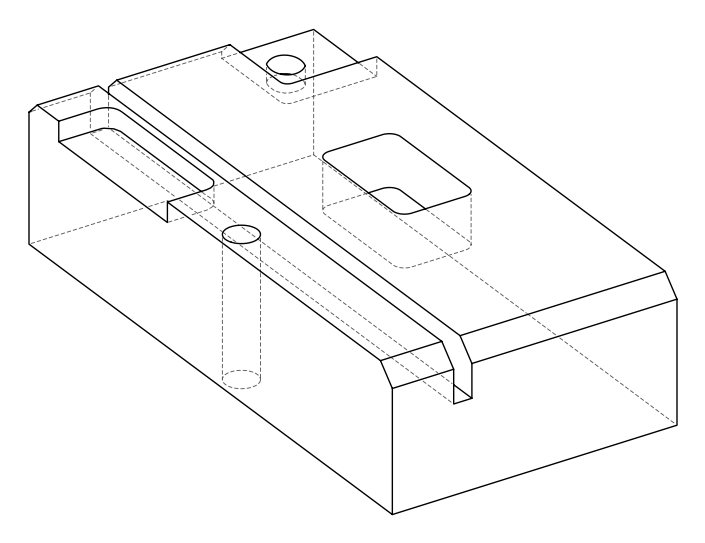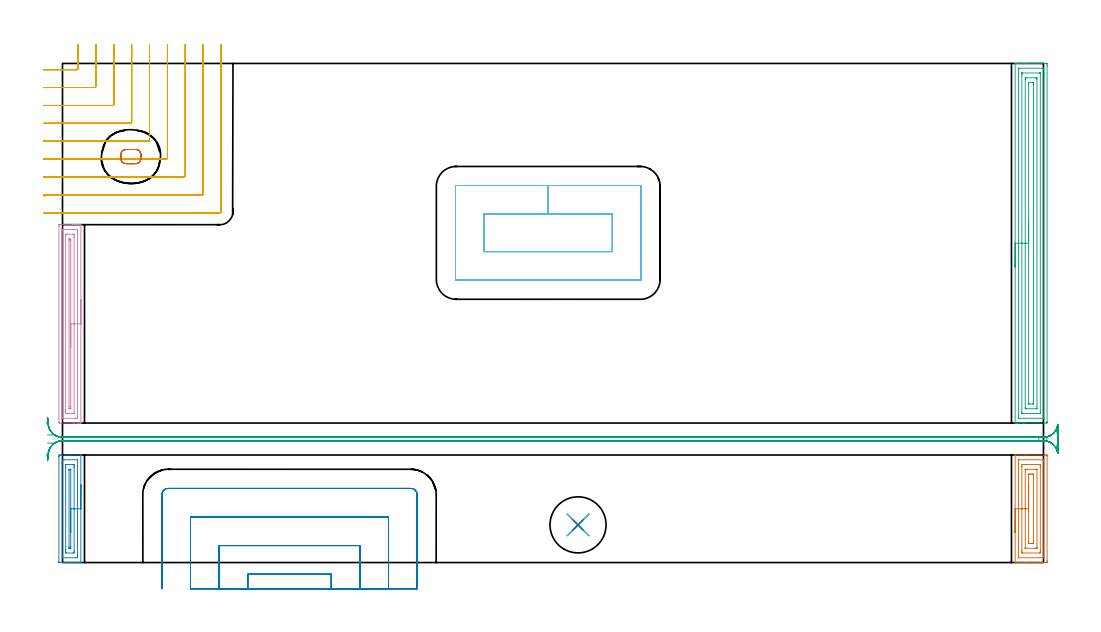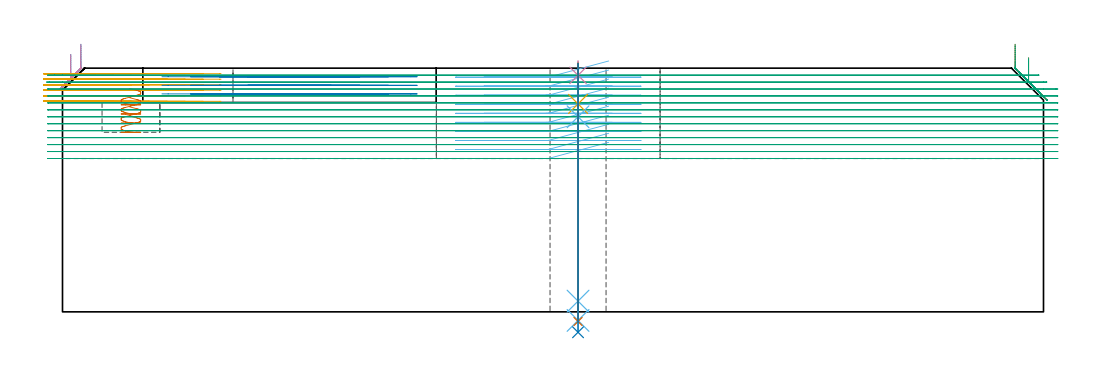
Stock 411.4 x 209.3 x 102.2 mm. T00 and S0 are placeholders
(PLAN: 14 operations, 8 tool changes, 64.4 min)
(1 AREA_MILL | FG_CHAMFER_SURFACE | UGT0205_001 | 2.08 min | 4668 mm3)
(2 AREA_MILL_1 | FG_CHAMFER_SURFACE_1 | UGT0205_001 | 1.62 min | 2144 mm3)
(3 AREA_MILL_2 | FG_CHAMFER_SURFACE_2 | UGT0205_001 | 6.31 min | 13932 mm3)
(4 AREA_MILL_3 | FG_CHAMFER_SURFACE_3 | UGT0205_001 | 2.84 min | 3947 mm3)
(5 MILL_CORNER_NOTCH_RECTANGULAR | CORNER_NOTCH_RECTANGULAR | UGT0201_128 | Follow Part, ap 2.5, ae 75% | 10.34 min | 66864 mm3)
(6 MILL_RECTANGULAR_POCKET | POCKET_RECTANGULAR_STRAIGHT | NXT0201_012 | Follow Part, ap 4, ae 75% | 8.81 min | 195807 mm3)
(7 MILL_RECTANGULAR_POCKET_1 | POCKET_RECTANGULAR_STRAIGHT_1 | NXT0201_012 | Follow Part, ap 4, ae 75% | 0.64 min | 5799 mm3)
(8 MILL_SLOT | SLOT_PARTIAL_RECTANGULAR | NXT0201_012 | Follow Part, ap 4, ae 75% | 7.42 min | 68576 mm3)
(9 MILL_RECTANGULAR_SLOT | SLOT_RECTANGULAR | NXT0201_011 | Follow Part, ap 3, ae 75% | 22.8 min | 207484 mm3)
(10 SPOT_DRILL | STEP1HOLE | NXT0321_9005460120000 | 0.05 min | 186 mm3)
(11 DRILL_BLIND_HOLE_INTO_CENTER | STEP1HOLE | NXT0301_127 | 0.07 min | 962 mm3)
(12 GUN_DRILL_THROUGH_HOLE | STEP1HOLE | UGT0307_006 | 0.5 min | 5578 mm3)
(13 DRILL_TO_ENLARGE_THROUGH_HOLE | STEP1HOLE | NXT0301_104 | 0.43 min | 8972 mm3)
(14 DRILL_TO_ENLARGE_THROUGH_HOLE_1 | STEP1HOLE | UGT0301_056 | 0.45 min | 28593 mm3)
(TOOL UGT0205_001 | Chamfer Mill 20 x 3 x 45 deg. | D20 FL50 Z2)
(TOOL UGT0201_128 | Carbide End Mill 10.0 | D10 FL15 Z4)
(TOOL NXT0201_012 | ENDMILL 16mm [2P460-1600-NA 1630] | D16 FL38 Z6)
(TOOL NXT0201_011 | ENDMILL 12mm [2P460-1200-NA 1630] | D12 FL38 Z6)
(TOOL NXT0321_9005460120000 | NC Spot Drill, 142deg, 12mm, Carbide, Uncoated | D12 PA142 FL30 Z2)
(TOOL NXT0301_127 | Carbide Drill 10mm [861.1-1000-030A1-GP GC34] | D10 PA150 FL31.2 Z2)
(TOOL UGT0307_006 | Gun Drill 9 mm | D9 PA130 FL24 Z1)
(TOOL NXT0301_104 | Carbide Drill 14mm [860.1-1400-112A1-MM 2214] | D14 PA140 FL123 Z2)
(TOOL UGT0301_056 | Twist Drill 23.5 mm | D23.5 PA118 FL155 Z2)
(OP 1 AREA_MILL)
G17 G21 G94 G90
T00 M6
G54
G17 G0 G90 X399.5 Y12.55 S1061 M3
G43 Z112.2 H0
G94 G1 Y12.588 Z111.328 F250.
Y12.702 Z110.463
Y12.891 Z109.612
Y13.153 Z108.78
Y13.487 Z107.974
Y13.89 Z107.2
Y14.358 Z106.464
Y14.89 Z105.772
Y15.479 Z105.129
Y16.122 Z104.54
Y16.814 Z104.008
Y17.55 Z103.54
Y18.324 Z103.137
Y19.13 Z102.803
Y19.962 Z102.541
Y20.814 Z102.352
Y21.678 Z102.238
Y22.55 Z102.2
Y45.068
X399.505 Y45.09 Z102.194
X399.574 Y45.1 Z102.125
X403.609 Z98.09
X404.43 Z97.263
X412.396 Z89.299
X412.811 Y45.096 Z88.885
X412.891 Y45.09 Z88.805
X412.898 Y45.009 Z88.798
X412.9 Y44.626 Z88.8
Y0.854
X412.897 Y0.474 Z88.803
X412.891 Y0.007 Z88.805
X412.868 Y0.004 Z88.828
X412.396 Y0.001 Z89.299
X411.921 Y0. Z89.774
X404.43 Z97.263
X403.609 Z98.09
X399.571 Y0.001 Z102.128
X399.505 Y0.01 Z102.194
X399.5 Y0.032 Z102.2
Y22.55
X400.914 Z100.786
X400.915 Y42.86 Z100.785
X400.921 Y43.072 Z100.779
X400.924 Y43.09 Z100.776
X401.005 Y43.095 Z100.695
X401.133 Y43.099 Z100.567
X411.424 Z90.276
X411.45 Y43.096 Z90.25
X411.472 Y43.091 Z90.228
X411.479 Y43.062 Z90.221
X411.485 Y42.886 Z90.215
X411.486 Y42.86 Z90.214
X411.485 Y2.24 Z90.215
X411.479 Y2.028 Z90.221
X411.475 Y2.01 Z90.225
X411.395 Y2.005 Z90.305
X411.267 Y2.001 Z90.433
X400.976 Z100.724
X400.95 Y2.004 Z100.75
X400.928 Y2.009 Z100.772
X400.921 Y2.038 Z100.779
X400.915 Y2.214 Z100.785
X400.914 Y2.24 Z100.786
Y22.55
X402.328 Z99.372
X402.329 Y40.211 Z99.371
X402.33 Y40.539 Z99.37
X402.336 Y41.094 Z99.364
X402.653 Y41.1 Z99.047
X409.735 Z91.965
X410.064 Y41.094 Z91.636
X410.069 Y40.767 Z91.631
X410.071 Y40.211 Z91.629
X410.072 Y39.881 Z91.628
X410.071 Y4.889 Z91.629
X410.07 Y4.561 Z91.63
X410.064 Y4.006 Z91.636
X409.747 Y4. Z91.953
X402.665 Z99.035
X402.335 Y4.006 Z99.365
X402.331 Y4.333 Z99.369
X402.329 Y4.889 Z99.371
X402.328 Y5.219 Z99.372
Y22.55
X403.743 Z97.957
Y38.787
X403.745 Y38.959 Z97.955
X403.747 Y39.044 Z97.953
X403.749 Y39.08 Z97.951
X403.78 Y39.093 Z97.92
X404.43 Y39.098 Z97.27
X404.658 Y39.1 Z97.042
X408.199 Y39.099 Z93.501
X408.642 Y39.093 Z93.058
X408.65 Y39.09 Z93.05
X408.653 Y39.085 Z93.047
X408.656 Y39.057 Z93.044
X408.657 Y38.998 Z93.043
Y38.879
Y6.312
X408.655 Y6.141 Z93.045
X408.653 Y6.056 Z93.047
X408.651 Y6.02 Z93.049
X408.62 Y6.007 Z93.08
X407.97 Y6.002 Z93.73
X407.742 Y6. Z93.958
X404.201 Y6.001 Z97.499
X403.758 Y6.007 Z97.942
X403.75 Y6.01 Z97.95
X403.747 Y6.015 Z97.953
X403.744 Y6.043 Z97.956
X403.743 Y6.102 Z97.957
Y6.221
Y22.55
X405.157 Z96.543
X405.158 Y36.835 Z96.542
X405.161 Y36.994 Z96.539
X405.164 Y37.089 Z96.536
X405.21 Y37.093 Z96.49
X405.315 Y37.097 Z96.385
X405.778 Y37.1 Z95.922
X406.2 Z95.5
X406.664 Y37.099 Z95.036
X407.085 Y37.093 Z94.615
X407.219 Y37.09 Z94.481
X407.236 Y36.836 Z94.464
X407.24 Y36.679 Z94.46
X407.242 Y36.522 Z94.458
Y8.265
X407.239 Y8.106 Z94.461
X407.236 Y8.011 Z94.464
X407.19 Y8.007 Z94.51
X407.085 Y8.003 Z94.615
X406.622 Y8. Z95.078
X406.2 Z95.5
X405.736 Y8.001 Z95.964
X405.315 Y8.007 Z96.385
X405.181 Y8.01 Z96.519
X405.164 Y8.264 Z96.536
X405.16 Y8.421 Z96.54
X405.158 Y8.578 Z96.542
X405.157 Y22.55 Z96.543
Y23.422 Z96.581
Y24.286 Z96.695
Y25.138 Z96.884
Y25.97 Z97.146
Y26.776 Z97.48
Y27.55 Z97.883
Y28.286 Z98.352
Y28.978 Z98.883
Y29.621 Z99.472
Y30.21 Z100.115
Y30.741 Z100.807
Y31.21 Z101.543
Y31.613 Z102.317
Y31.947 Z103.123
Y32.209 Z103.955
Y32.398 Z104.807
Y32.512 Z105.672
Y32.55 Z106.543
G0 Z112.2
M5
M2
(OP 2 AREA_MILL_1)
G17 G21 G94 G90
T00 M6
G54
G17 G0 G90 X7.7 Y32.55 S1061 M3
G43 Z112.2 H0
G94 G1 Y32.512 Z111.328 F250.
Y32.398 Z110.463
Y32.209 Z109.612
Y31.947 Z108.78
Y31.613 Z107.974
Y31.21 Z107.2
Y30.742 Z106.464
Y30.21 Z105.772
Y29.621 Z105.129
Y28.978 Z104.539
Y28.286 Z104.008
Y27.55 Z103.54
Y26.776 Z103.137
Y25.97 Z102.803
Y25.138 Z102.541
Y24.287 Z102.352
Y23.422 Z102.238
Y22.55 Z102.2
Y0.032
X7.694 Y0.009 Z102.192
X7.691 Y0.005 Z102.188
X7.614 Y0. Z102.113
X3.481 Z97.98
X2.654 Z97.148
X-1.156 Z93.34
X-1.326 Y0.002 Z93.169
X-1.491 Y0.01 Z93.005
X-1.499 Y0.173 Z92.999
X-1.5 Y0.474 Z93.
Y44.327
X-1.498 Y44.626 Z93.002
X-1.491 Y45.094 Z93.005
X-1.387 Y45.098 Z93.109
X-0.911 Y45.1 Z93.585
X-0.498 Z93.998
X2.654 Z97.148
X3.48 Z97.98
X7.614 Z102.113
X7.691 Y45.095 Z102.188
X7.694 Y45.091 Z102.191
X7.7 Y45.068 Z102.2
Y22.55
X6.286 Z100.786
X6.285 Y2.24 Z100.785
Y2.175
X6.281 Y2.109 Z100.781
X6.273 Y2.01 Z100.773
X6.22 Y2.008 Z100.72
X5.57 Y2.001 Z100.07
X-0.02 Z94.48
X-0.054 Y2.003 Z94.446
X-0.073 Y2.008 Z94.427
X-0.079 Y2.012 Z94.421
X-0.082 Y2.043 Z94.419
X-0.085 Y2.174 Z94.415
X-0.086 Y2.24 Z94.414
X-0.085 Y42.86 Z94.415
Y42.925
X-0.081 Y42.991 Z94.419
X-0.073 Y43.09 Z94.427
X-0.02 Y43.092 Z94.48
X0.63 Y43.099 Z95.13
X6.22 Z100.72
X6.254 Y43.097 Z100.754
X6.273 Y43.092 Z100.773
X6.279 Y43.088 Z100.779
X6.281 Y43.056 Z100.781
X6.285 Y42.926 Z100.785
X6.286 Y42.86 Z100.786
Y22.55
X4.872 Z99.372
X4.871 Y4.889 Z99.371
X4.87 Y4.46 Z99.37
X4.864 Y4.006 Z99.364
X4.443 Y4. Z98.943
X1.769 Z96.269
X1.336 Y4.006 Z95.836
X1.33 Y4.435 Z95.83
X1.329 Y4.889 Z95.829
X1.328 Y5.32 Z95.828
X1.329 Y40.211 Z95.829
X1.33 Y40.64 Z95.83
X1.336 Y41.094 Z95.836
X1.757 Y41.1 Z96.257
X4.431 Z98.931
X4.864 Y41.094 Z99.364
X4.87 Y40.665 Z99.37
X4.871 Y40.211 Z99.371
Y39.78
X4.872 Y22.55 Z99.372
X3.457 Z97.957
Y6.655
X3.456 Y6.301 Z97.956
X3.454 Y6.124 Z97.954
X3.45 Y6.037 Z97.95
X3.447 Y6.009 Z97.947
X3.43 Y6.008 Z97.93
X3.314 Y6.002 Z97.814
X2.821 Y6.004 Z97.321
X2.765 Y6.007 Z97.265
X2.75 Y6.01 Z97.25
X2.748 Y6.021 Z97.248
X2.746 Y6.062 Z97.246
X2.744 Y6.23 Z97.244
X2.743 Y38.508 Z97.243
X2.747 Y38.874 Z97.247
X2.75 Y39.056 Z97.25
X2.753 Y39.09 Z97.253
X2.806 Y39.094 Z97.306
X2.886 Y39.098 Z97.386
X3.379 Y39.096 Z97.879
X3.435 Y39.093 Z97.935
X3.45 Y39.09 Z97.95
X3.452 Y39.079 Z97.952
X3.454 Y39.038 Z97.954
X3.456 Y38.87 Z97.956
X3.457 Y22.55 Z97.957
Y21.678 Z97.995
Y20.814 Z98.109
Y19.962 Z98.298
Y19.13 Z98.56
Y18.324 Z98.894
Y17.55 Z99.297
Y16.814 Z99.766
Y16.122 Z100.297
Y15.479 Z100.886
Y14.89 Z101.529
Y14.359 Z102.222
Y13.89 Z102.957
Y13.487 Z103.731
Y13.153 Z104.537
Y12.891 Z105.369
Y12.702 Z106.221
Y12.588 Z107.086
Y12.55 Z107.957
G0 Z112.2
M5
M2
(OP 3 AREA_MILL_2)
G17 G21 G94 G90
T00 M6
G54
G17 G0 G90 X399.5 Y123.9 S1061 M3
G43 Z112.2 H0
G94 G1 Y123.938 Z111.328 F250.
Y124.052 Z110.463
Y124.241 Z109.612
Y124.503 Z108.78
Y124.837 Z107.974
Y125.24 Z107.2
Y125.709 Z106.464
Y126.24 Z105.772
Y126.829 Z105.129
Y127.472 Z104.54
Y128.164 Z104.008
Y128.9 Z103.54
Y129.674 Z103.137
Y130.48 Z102.803
Y131.312 Z102.541
Y132.164 Z102.352
Y133.028 Z102.238
Y133.9 Z102.2
Y209.165
X399.503 Y209.291 Z102.188
X399.518 Y209.293 Z102.174
X399.807 Y209.3 Z101.892
X400.35 Z101.349
X400.889 Z100.806
X402.929 Z98.769
X403.544 Z98.15
X403.964 Z97.731
X412.088 Z89.608
X412.396 Y209.297 Z89.301
X412.891 Y209.292 Z88.806
X412.894 Y209.22 Z88.803
X412.899 Y208.719 Z88.801
X412.9 Y208.212 Z88.8
Y59.081
X412.896 Y58.693 Z88.802
X412.891 Y58.51 Z88.806
X412.704 Y58.5 Z88.993
X403.544 Z98.15
X402.929 Z98.769
X402.659 Z99.038
X400.889 Z100.806
X400.35 Z101.349
X400.004 Z101.695
X399.806 Z101.893
X399.518 Y58.507 Z102.174
X399.503 Y58.509 Z102.188
X399.5 Y58.636 Z102.2
Y133.9
X400.914 Z100.786
Y206.938
X400.916 Y207.154 Z100.784
X400.919 Y207.261 Z100.781
X400.92 Y207.281 Z100.78
X400.952 Y207.29 Z100.748
X401.054 Y207.294 Z100.646
X401.414 Y207.299 Z100.286
X411.151 Y207.3 Z90.549
X411.365 Y207.297 Z90.335
X411.447 Y207.293 Z90.253
X411.477 Y207.29 Z90.223
X411.48 Y207.252 Z90.22
X411.484 Y207.157 Z90.216
X411.486 Y206.963 Z90.214
Y60.862
X411.484 Y60.646 Z90.216
X411.481 Y60.539 Z90.219
X411.48 Y60.519 Z90.22
X411.448 Y60.51 Z90.252
X411.346 Y60.506 Z90.354
X410.985 Y60.501 Z90.715
X401.249 Y60.5 Z100.451
X401.035 Y60.503 Z100.665
X400.953 Y60.507 Z100.747
X400.923 Y60.51 Z100.777
X400.92 Y60.548 Z100.78
X400.916 Y60.644 Z100.784
X400.914 Y60.837 Z100.786
Y133.9
X402.328 Z99.372
X402.329 Y204.598 Z99.371
X402.33 Y205.156 Z99.37
X402.332 Y205.239 Z99.368
X402.335 Y205.278 Z99.365
X402.338 Y205.29 Z99.362
X402.374 Y205.293 Z99.326
X402.517 Y205.299 Z99.183
X409.741 Y205.3 Z91.959
X409.884 Y205.298 Z91.816
X409.979 Y205.295 Z91.721
X410.053 Y205.29 Z91.647
X410.065 Y205.28 Z91.635
X410.067 Y205.266 Z91.633
X410.069 Y205.156 Z91.631
X410.071 Y204.824 Z91.629
Y63.202
X410.07 Y62.644 Z91.63
X410.068 Y62.561 Z91.632
X410.065 Y62.522 Z91.635
X410.062 Y62.51 Z91.638
X410.026 Y62.507 Z91.674
X409.882 Y62.501 Z91.818
X402.659 Y62.5 Z99.041
X402.516 Y62.502 Z99.184
X402.421 Y62.505 Z99.279
X402.347 Y62.51 Z99.353
X402.335 Y62.52 Z99.365
X402.333 Y62.534 Z99.367
X402.331 Y62.644 Z99.369
X402.329 Y62.976 Z99.371
X402.328 Y133.9 Z99.372
X403.743 Z97.957
Y202.484
X403.746 Y203.172 Z97.954
X403.75 Y203.272 Z97.95
X403.752 Y203.29 Z97.948
X403.771 Y203.293 Z97.929
X403.822 Y203.296 Z97.878
X404.024 Y203.299 Z97.676
X408.045 Y203.3 Z93.655
X408.401 Y203.294 Z93.299
X408.578 Y203.29 Z93.122
X408.651 Y203.281 Z93.049
X408.652 Y203.224 Z93.048
X408.656 Y202.684 Z93.044
X408.657 Y65.316 Z93.043
X408.654 Y64.628 Z93.046
X408.65 Y64.528 Z93.05
X408.648 Y64.51 Z93.052
X408.629 Y64.507 Z93.071
X408.578 Y64.504 Z93.122
X408.376 Y64.501 Z93.324
X404.355 Y64.5 Z97.345
X403.999 Y64.506 Z97.701
X403.822 Y64.51 Z97.878
X403.749 Y64.519 Z97.951
X403.748 Y64.576 Z97.952
X403.744 Y65.116 Z97.956
X403.743 Y133.9 Z97.957
X405.157 Z96.543
Y200.703
X405.158 Y200.86 Z96.542
X405.163 Y201.02 Z96.537
X405.173 Y201.29 Z96.527
X405.315 Y201.294 Z96.385
X405.607 Y201.299 Z96.093
X407.085 Y201.3 Z94.615
X407.17 Y201.298 Z94.53
X407.221 Y201.294 Z94.479
X407.231 Y201.291 Z94.469
X407.236 Y201.269 Z94.464
X407.239 Y201.179 Z94.461
X407.243 Y200.862 Z94.457
Y200.703
Y67.097
X407.242 Y66.94 Z94.458
X407.237 Y66.78 Z94.463
X407.227 Y66.51 Z94.473
X407.085 Y66.506 Z94.615
X406.793 Y66.501 Z94.907
X405.315 Y66.5 Z96.385
X405.23 Y66.502 Z96.47
X405.179 Y66.506 Z96.521
X405.169 Y66.509 Z96.531
X405.164 Y66.532 Z96.536
X405.161 Y66.621 Z96.539
X405.157 Y66.938 Z96.543
Y67.097
Y133.9
Y134.772 Z96.581
Y135.637 Z96.695
Y136.488 Z96.884
Y137.32 Z97.146
Y138.126 Z97.48
Y138.9 Z97.883
Y139.636 Z98.352
Y140.328 Z98.883
Y140.971 Z99.472
Y141.56 Z100.115
Y142.092 Z100.807
Y142.56 Z101.543
Y142.963 Z102.317
Y143.297 Z103.123
Y143.559 Z103.955
Y143.748 Z104.807
Y143.862 Z105.672
Y143.9 Z106.543
G0 Z112.2
M5
M2
(OP 4 AREA_MILL_3)
G17 G21 G94 G90
T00 M6
G54
G17 G0 G90 X7.7 Y110.1 S1061 M3
G43 Z112.2 H0
G94 G1 Y110.062 Z111.328 F250.
Y109.948 Z110.463
Y109.759 Z109.612
Y109.497 Z108.78
Y109.163 Z107.974
Y108.76 Z107.2
Y108.292 Z106.464
Y107.76 Z105.772
Y107.171 Z105.129
Y106.528 Z104.539
Y105.836 Z104.008
Y105.1 Z103.54
Y104.326 Z103.137
Y103.52 Z102.803
Y102.688 Z102.541
Y101.836 Z102.352
Y100.972 Z102.238
Y100.1 Z102.2
Y58.646
X7.697 Y58.51 Z102.188
X7.655 Y58.507 Z102.147
X7.314 Y58.5 Z101.813
X6.804 Z101.303
X6.22 Z100.715
X5.036 Z99.533
X4.437 Z98.931
X-1.211 Y58.501 Z93.286
X-1.492 Y58.51 Z93.006
X-1.499 Y58.789 Z92.999
Y58.814
X-1.5 Y141.108 Z93.
X-1.497 Y141.694
X-1.495 Y141.696 Z93.002
X-0.911 Y141.7 Z93.586
X4.437 Z98.931
X5.036 Z99.533
X5.328 Z99.824
X5.927 Z100.424
X6.22 Z100.715
X6.804 Z101.303
X7.314 Z101.813
X7.655 Y141.693 Z102.147
X7.697 Y141.69 Z102.188
X7.7 Y141.554 Z102.2
Y100.1
X6.286 Z100.786
X6.285 Y60.742 Z100.785
X6.282 Y60.61 Z100.782
X6.279 Y60.524 Z100.779
X6.273 Y60.509 Z100.773
X6.265 Y60.506 Z100.765
X6.22 Y60.503 Z100.72
X5.703 Y60.5 Z100.203
X5.328 Z99.828
X0.354 Y60.501 Z94.854
X-0.02 Y60.508 Z94.48
X-0.067 Y60.51 Z94.433
X-0.079 Y60.677 Z94.421
X-0.084 Y60.809 Z94.416
X-0.085 Y60.875 Z94.415
Y139.458
X-0.082 Y139.59 Z94.418
X-0.079 Y139.676 Z94.421
X-0.073 Y139.691 Z94.427
X-0.066 Y139.694 Z94.434
X-0.02 Y139.697 Z94.48
X0.497 Y139.7 Z94.997
X0.872 Z95.372
X5.846 Y139.698 Z100.346
X6.22 Y139.692 Z100.72
X6.267 Y139.69 Z100.767
X6.279 Y139.523 Z100.779
X6.284 Y139.391 Z100.784
X6.285 Y139.325 Z100.785
X6.286 Y100.1 Z100.786
X4.871 Z99.371
Y63.115
X4.869 Y62.658 Z99.369
X4.867 Y62.55 Z99.367
X4.865 Y62.527 Z99.365
X4.854 Y62.51 Z99.354
X4.752 Y62.506 Z99.252
X4.594 Y62.501 Z99.094
X1.92 Z96.42
X1.763 Y62.503 Z96.263
X1.605 Y62.509 Z96.105
X1.335 Y62.523 Z95.835
X1.333 Y62.658 Z95.833
X1.33 Y63.091 Z95.83
X1.329 Y63.549 Z95.829
X1.328 Y63.984 Z95.828
X1.329 Y137.085 Z95.829
X1.331 Y137.542 Z95.831
X1.333 Y137.65 Z95.833
X1.335 Y137.673 Z95.835
X1.346 Y137.69 Z95.846
X1.448 Y137.694 Z95.948
X1.606 Y137.699 Z96.106
X4.28 Z98.78
X4.437 Y137.697 Z98.937
X4.594 Y137.691 Z99.094
X4.865 Y137.677 Z99.365
X4.867 Y137.542 Z99.367
X4.87 Y137.109 Z99.37
X4.871 Y136.651 Z99.371
Y136.216
Y100.1
X3.457 Z97.957
Y65.332
X3.455 Y64.618 Z97.955
X3.453 Y64.533 Z97.953
X3.451 Y64.514 Z97.951
X3.437 Y64.51 Z97.937
X3.39 Y64.505 Z97.89
X3.293 Y64.502 Z97.793
X3.1 Y64.5 Z97.6
X2.907 Y64.502 Z97.407
X2.81 Y64.505 Z97.31
X2.763 Y64.51 Z97.263
X2.749 Y64.514 Z97.249
X2.743 Y65.332 Z97.243
Y134.956
X2.748 Y135.666 Z97.248
X2.749 Y135.686 Z97.249
X2.763 Y135.69 Z97.263
X2.81 Y135.695 Z97.31
X2.907 Y135.698 Z97.407
X3.1 Y135.7 Z97.6
X3.293 Y135.698 Z97.793
X3.39 Y135.695 Z97.89
X3.437 Y135.69 Z97.937
X3.451 Y135.686 Z97.951
X3.457 Y134.868 Z97.957
Y100.1
Y99.228 Z97.995
Y98.364 Z98.109
Y97.512 Z98.298
Y96.68 Z98.56
Y95.874 Z98.894
Y95.1 Z99.297
Y94.364 Z99.766
Y93.672 Z100.297
Y93.029 Z100.886
Y92.44 Z101.529
Y91.908 Z102.222
Y91.44 Z102.957
Y91.037 Z103.731
Y90.703 Z104.537
Y90.441 Z105.369
Y90.252 Z106.221
Y90.138 Z107.086
Y90.1 Z107.957
G0 Z112.2
M5
M2
(OP 5 MILL_CORNER_NOTCH_RECTANGULAR)
G17 G21 G94 G90
T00 M6
G54
G17 G0 G90 X-7.999 Y206.627 S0 M3
G43 Z112.2 H0
Z99.883
G94 G1 X-5. Y206.688 F250.
G2 X-3.779 Y206.7 R60. F500.
G1 X6.005
G3 X6.5 Y207.195 R0.5
G1 Y214.3
Y217.3 F250.
G0 Z112.2
X-7.999 Y199.116
Z99.883
G1 X-5. Y199.186
G2 X-3.779 Y199.2 R52.5 F500.
G1 X13.504
G3 X14. Y199.696 R0.5
G1 Y214.3
Y217.3 F250.
G0 Z112.2
X-7.999 Y191.602
Z99.883
G1 X-5. Y191.683
G2 X-3.779 Y191.7 R45. F500.
G1 X21.004
G3 X21.5 Y192.196 R0.5
G1 Y214.3
Y217.3 F250.
G0 Z112.2
X-7.998 Y184.082
Z99.883
G1 X-5. Y184.18
G2 X-3.779 Y184.2 R37.5 F500.
G1 X28.504
G3 X29. Y184.696 R0.5
G1 Y214.3
Y217.3 F250.
G0 Z112.2
X-7.998 Y176.553
Z99.883
G1 X-5. Y176.675
G2 X-3.779 Y176.7 R30. F500.
G1 X36.004
G3 X36.5 Y177.196 R0.5
G1 Y214.3
Y217.3 F250.
G0 Z112.2
X-7.996 Y169.004
Z99.883
G1 X-5. Y169.167
G2 X-3.779 Y169.2 R22.5 F500.
G1 X43.504
G3 X44. Y169.696 R0.5
G1 Y214.3
Y217.3 F250.
G0 Z112.2
X-7.99 Y161.406
Z99.883
G1 X-5. Y161.65
G2 X-3.779 Y161.7 R15. F500.
G1 X51.003
G3 X51.5 Y162.197 R0.5
G1 Y214.3
Y217.3 F250.
G0 Z112.2
X-7.96 Y153.612
Z99.883
G1 X-5. Y154.1
G2 X-3.779 Y154.2 R7.5 F500.
G1 X58.503
G3 X59. Y154.697 R0.5
G1 Y214.3
Y217.3 F250.
G0 Z112.2
X-6.779 Y146.7
Z99.883
G1 X-3.779
X66.003 F500.
G3 X66.5 Y147.197 R0.5
G1 Y214.3
Y217.3 F250.
G0 Z112.2
X-8. Y206.696
Z97.567
G1 X-5. Y206.7
X-4.916 F500.
X6.005
G3 X6.5 Y207.195 R0.5
G1 Y214.3
Y217.3 F250.
G0 Z112.2
X-8. Y199.195
Z97.567
G1 X-5. Y199.2
X-4.916 F500.
X13.504
G3 X14. Y199.696 R0.5
G1 Y214.3
Y217.3 F250.
G0 Z112.2
X-8. Y191.694
Z97.567
G1 X-5. Y191.7
X-4.916 F500.
X21.004
G3 X21.5 Y192.196 R0.5
G1 Y214.3
Y217.3 F250.
G0 Z112.2
X-8. Y184.193
Z97.567
G1 X-5. Y184.2
X-4.916 F500.
X28.504
G3 X29. Y184.696 R0.5
G1 Y214.3
Y217.3 F250.
G0 Z112.2
X-8. Y176.692
Z97.567
G1 X-5. Y176.7
X-4.916 F500.
X36.004
G3 X36.5 Y177.196 R0.5
G1 Y214.3
Y217.3 F250.
G0 Z112.2
X-8. Y169.189
Z97.567
G1 X-5. Y169.2
X-4.916 F500.
X43.504
G3 X44. Y169.696 R0.5
G1 Y214.3
Y217.3 F250.
G0 Z112.2
X-8. Y161.683
Z97.567
G1 X-5. Y161.7
X-4.916 F500.
X51.003
G3 X51.5 Y162.197 R0.5
G1 Y214.3
Y217.3 F250.
G0 Z112.2
X-8. Y154.166
Z97.567
G1 X-5. Y154.2
X-4.916 F500.
X58.503
G3 X59. Y154.697 R0.5
G1 Y214.3
Y217.3 F250.
G0 Z112.2
X-7.916 Y146.7
Z97.567
G1 X-4.916
X66.003 F500.
G3 X66.5 Y147.197 R0.5
G1 Y214.3
Y217.3 F250.
G0 Z112.2
X-8. Y206.7
Z95.25
G1 X-5.
X6.005 F500.
G3 X6.5 Y207.195 R0.5
G1 Y214.3
Y217.3 F250.
G0 Z112.2
X-8. Y199.2
Z95.25
G1 X-5.
X13.504 F500.
G3 X14. Y199.696 R0.5
G1 Y214.3
Y217.3 F250.
G0 Z112.2
X-8. Y191.7
Z95.25
G1 X-5.
X21.004 F500.
G3 X21.5 Y192.196 R0.5
G1 Y214.3
Y217.3 F250.
G0 Z112.2
X-8. Y184.2
Z95.25
G1 X-5.
X28.504 F500.
G3 X29. Y184.696 R0.5
G1 Y214.3
Y217.3 F250.
G0 Z112.2
X-8. Y176.7
Z95.25
G1 X-5.
X36.004 F500.
G3 X36.5 Y177.196 R0.5
G1 Y214.3
Y217.3 F250.
G0 Z112.2
X-8. Y169.2
Z95.25
G1 X-5.
X43.504 F500.
G3 X44. Y169.696 R0.5
G1 Y214.3
Y217.3 F250.
G0 Z112.2
X-8. Y161.7
Z95.25
G1 X-5.
X51.003 F500.
G3 X51.5 Y162.197 R0.5
G1 Y214.3
Y217.3 F250.
G0 Z112.2
X-8. Y154.2
Z95.25
G1 X-5.
X58.503 F500.
G3 X59. Y154.697 R0.5
G1 Y214.3
Y217.3 F250.
G0 Z112.2
X-8. Y146.7
Z95.25
G1 X-5.
X66.003 F500.
G3 X66.5 Y147.197 R0.5
G1 Y214.3
Y217.3 F250.
G0 Z112.2
X-8. Y206.7
Z92.933
G1 X-5.
X6.005 F500.
G3 X6.5 Y207.195 R0.5
G1 Y214.3
Y217.3 F250.
G0 Z112.2
X-8. Y199.2
Z92.933
G1 X-5.
X13.504 F500.
G3 X14. Y199.696 R0.5
G1 Y214.3
Y217.3 F250.
G0 Z112.2
X-8. Y191.7
Z92.933
G1 X-5.
X21.004 F500.
G3 X21.5 Y192.196 R0.5
G1 Y214.3
Y217.3 F250.
G0 Z112.2
X-8. Y184.2
Z92.933
G1 X-5.
X28.504 F500.
G3 X29. Y184.696 R0.5
G1 Y214.3
Y217.3 F250.
G0 Z112.2
X-8. Y176.7
Z92.933
G1 X-5.
X36.004 F500.
G3 X36.5 Y177.196 R0.5
G1 Y214.3
Y217.3 F250.
G0 Z112.2
X-8. Y169.2
Z92.933
G1 X-5.
X43.504 F500.
G3 X44. Y169.696 R0.5
G1 Y214.3
Y217.3 F250.
G0 Z112.2
X-8. Y161.7
Z92.933
G1 X-5.
X51.003 F500.
G3 X51.5 Y162.197 R0.5
G1 Y214.3
Y217.3 F250.
G0 Z112.2
X-8. Y154.2
Z92.933
G1 X-5.
X58.503 F500.
G3 X59. Y154.697 R0.5
G1 Y214.3
Y217.3 F250.
G0 Z112.2
X-8. Y146.7
Z92.933
G1 X-5.
X66.003 F500.
G3 X66.5 Y147.197 R0.5
G1 Y214.3
Y217.3 F250.
G0 Z112.2
X-8. Y206.7
Z90.617
G1 X-5.
X6.005 F500.
G3 X6.5 Y207.195 R0.5
G1 Y214.3
Y217.3 F250.
G0 Z112.2
X-8. Y199.2
Z90.617
G1 X-5.
X13.504 F500.
G3 X14. Y199.696 R0.5
G1 Y214.3
Y217.3 F250.
G0 Z112.2
X-8. Y191.7
Z90.617
G1 X-5.
X21.004 F500.
G3 X21.5 Y192.196 R0.5
G1 Y214.3
Y217.3 F250.
G0 Z112.2
X-8. Y184.2
Z90.617
G1 X-5.
X28.504 F500.
G3 X29. Y184.696 R0.5
G1 Y214.3
Y217.3 F250.
G0 Z112.2
X-8. Y176.7
Z90.617
G1 X-5.
X36.004 F500.
G3 X36.5 Y177.196 R0.5
G1 Y214.3
Y217.3 F250.
G0 Z112.2
X-8. Y169.2
Z90.617
G1 X-5.
X43.504 F500.
G3 X44. Y169.696 R0.5
G1 Y214.3
Y217.3 F250.
G0 Z112.2
X-8. Y161.7
Z90.617
G1 X-5.
X51.003 F500.
G3 X51.5 Y162.197 R0.5
G1 Y214.3
Y217.3 F250.
G0 Z112.2
X-8. Y154.2
Z90.617
G1 X-5.
X58.503 F500.
G3 X59. Y154.697 R0.5
G1 Y214.3
Y217.3 F250.
G0 Z112.2
X-8. Y146.7
Z90.617
G1 X-5.
X66.003 F500.
G3 X66.5 Y147.197 R0.5
G1 Y214.3
Y217.3 F250.
G0 Z112.2
X-8. Y206.7
Z88.3
G1 X-5.
X6.005 F500.
G3 X6.5 Y207.195 R0.5
G1 Y214.3
Y217.3 F250.
G0 Z112.2
X-8. Y199.2
Z88.3
G1 X-5.
X13.504 F500.
G3 X14. Y199.696 R0.5
G1 Y214.3
Y217.3 F250.
G0 Z112.2
X-8. Y191.7
Z88.3
G1 X-5.
X21.004 F500.
G3 X21.5 Y192.196 R0.5
G1 Y214.3
Y217.3 F250.
G0 Z112.2
X-8. Y184.2
Z88.3
G1 X-5.
X28.504 F500.
G3 X29. Y184.696 R0.5
G1 Y214.3
Y217.3 F250.
G0 Z112.2
X-8. Y176.7
Z88.3
G1 X-5.
X36.004 F500.
G3 X36.5 Y177.196 R0.5
G1 Y214.3
Y217.3 F250.
G0 Z112.2
X-8. Y169.2
Z88.3
G1 X-5.
X43.504 F500.
G3 X44. Y169.696 R0.5
G1 Y214.3
Y217.3 F250.
G0 Z112.2
X-8. Y161.7
Z88.3
G1 X-5.
X51.003 F500.
G3 X51.5 Y162.197 R0.5
G1 Y214.3
Y217.3 F250.
G0 Z112.2
X-8. Y154.2
Z88.3
G1 X-5.
X58.503 F500.
G3 X59. Y154.697 R0.5
G1 Y214.3
Y217.3 F250.
G0 Z112.2
X-8. Y146.7
Z88.3
G1 X-5.
X66.003 F500.
G3 X66.5 Y147.197 R0.5
G1 Y214.3
Y217.3 F250.
G0 Z112.2
M5
M2
(OP 6 MILL_RECTANGULAR_POCKET)
G17 G21 G94 G90
T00 M6
G54
G17 G0 G90 X229.041 Y146.1 S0 M3
G43 Z112.2 H1
Z105.2
G94 G1 X203.7 Z98.41 F250.
X176.8 F500.
Y130.4
X230.6
Y146.1
X203.7
Y158.1
X165.1
G3 X164.8 Y157.8 R0.3
G1 Y118.7
G3 X165.1 Y118.4 R0.3
G1 X242.3
G3 X242.6 Y118.7 R0.3
G1 Y157.8
G3 X242.3 Y158.1 R0.3
G1 X203.7
X202.7
G0 X229.041 Y146.1 Z101.41
G1 X203.7 Z94.62 F250.
X176.8 F500.
Y130.4
X230.6
Y146.1
X203.7
Y158.1
X165.1
G3 X164.8 Y157.8 R0.3
G1 Y118.7
G3 X165.1 Y118.4 R0.3
G1 X242.3
G3 X242.6 Y118.7 R0.3
G1 Y157.8
G3 X242.3 Y158.1 R0.3
G1 X203.7
X202.7
G0 X229.041 Y146.1 Z97.62
G1 X203.7 Z90.83 F250.
X176.8 F500.
Y130.4
X230.6
Y146.1
X203.7
Y158.1
X165.1
G3 X164.8 Y157.8 R0.3
G1 Y118.7
G3 X165.1 Y118.4 R0.3
G1 X242.3
G3 X242.6 Y118.7 R0.3
G1 Y157.8
G3 X242.3 Y158.1 R0.3
G1 X203.7
X202.7
G0 X229.041 Y146.1 Z93.83
G1 X203.7 Z87.04 F250.
X176.8 F500.
Y130.4
X230.6
Y146.1
X203.7
Y158.1
X165.1
G3 X164.8 Y157.8 R0.3
G1 Y118.7
G3 X165.1 Y118.4 R0.3
G1 X242.3
G3 X242.6 Y118.7 R0.3
G1 Y157.8
G3 X242.3 Y158.1 R0.3
G1 X203.7
X202.7
G0 X229.041 Y146.1 Z90.04
G1 X203.7 Z83.25 F250.
X176.8 F500.
Y130.4
X230.6
Y146.1
X203.7
Y158.1
X165.1
G3 X164.8 Y157.8 R0.3
G1 Y118.7
G3 X165.1 Y118.4 R0.3
G1 X242.3
G3 X242.6 Y118.7 R0.3
G1 Y157.8
G3 X242.3 Y158.1 R0.3
G1 X203.7
X202.7
G0 X229.041 Y146.1 Z86.25
G1 X203.7 Z79.46 F250.
X176.8 F500.
Y130.4
X230.6
Y146.1
X203.7
Y158.1
X165.1
G3 X164.8 Y157.8 R0.3
G1 Y118.7
G3 X165.1 Y118.4 R0.3
G1 X242.3
G3 X242.6 Y118.7 R0.3
G1 Y157.8
G3 X242.3 Y158.1 R0.3
G1 X203.7
X202.7
G0 X229.041 Y146.1 Z82.46
G1 X203.7 Z75.67 F250.
X176.8 F500.
Y130.4
X230.6
Y146.1
X203.7
Y158.1
X165.1
G3 X164.8 Y157.8 R0.3
G1 Y118.7
G3 X165.1 Y118.4 R0.3
G1 X242.3
G3 X242.6 Y118.7 R0.3
G1 Y157.8
G3 X242.3 Y158.1 R0.3
G1 X203.7
X202.7
G0 X229.041 Y146.1 Z78.67
G1 X203.7 Z71.88 F250.
X176.8 F500.
Y130.4
X230.6
Y146.1
X203.7
Y158.1
X165.1
G3 X164.8 Y157.8 R0.3
G1 Y118.7
G3 X165.1 Y118.4 R0.3
G1 X242.3
G3 X242.6 Y118.7 R0.3
G1 Y157.8
G3 X242.3 Y158.1 R0.3
G1 X203.7
X202.7
G0 X229.041 Y146.1 Z74.88
G1 X203.7 Z68.09 F250.
X176.8 F500.
Y130.4
X230.6
Y146.1
X203.7
Y158.1
X165.1
G3 X164.8 Y157.8 R0.3
G1 Y118.7
G3 X165.1 Y118.4 R0.3
G1 X242.3
G3 X242.6 Y118.7 R0.3
G1 Y157.8
G3 X242.3 Y158.1 R0.3
G1 X203.7
X202.7
G0 X229.041 Y146.1 Z71.09
G1 X203.7 Z64.3 F250.
X176.8 F500.
Y130.4
X230.6
Y146.1
X203.7
Y158.1
X165.1
G3 X164.8 Y157.8 R0.3
G1 Y118.7
G3 X165.1 Y118.4 R0.3
G1 X242.3
G3 X242.6 Y118.7 R0.3
G1 Y157.8
G3 X242.3 Y158.1 R0.3
G1 X203.7
X202.7
G0 Z112.2
M5
M2
(OP 7 MILL_RECTANGULAR_POCKET_1)
G17 G21 G94 G90
T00 M6
G54
G17 G0 G90 X28.112 Y167.3 S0 M3
G43 Z112.2 H1
Z93.671
G94 G1 X31.038 Z92.887 F250.
X31.419 Y167.367 Z92.784
X31.779 Y167.51 Z92.68
X32.103 Y167.723 Z92.576
X32.377 Y167.997 Z92.472
X32.59 Y168.321 Z92.368
X32.733 Y168.681 Z92.265
X32.8 Y169.062 Z92.161
Y171.438 Z91.524
X32.733 Y171.819 Z91.42
X32.59 Y172.179 Z91.317
X32.377 Y172.503 Z91.213
X32.103 Y172.777 Z91.109
X31.779 Y172.99 Z91.005
X31.419 Y173.133 Z90.901
X31.038 Y173.2 Z90.798
X26.362 Z89.545
X25.981 Y173.133 Z89.441
X25.621 Y172.99 Z89.337
X25.297 Y172.777 Z89.233
X25.023 Y172.503 Z89.13
X24.81 Y172.179 Z89.026
X24.667 Y171.819 Z88.922
X24.6 Y171.438 Z88.818
Y169.062 Z88.182
X24.667 Y168.681 Z88.078
X24.81 Y168.321 Z87.974
X25.023 Y167.997 Z87.87
X25.297 Y167.723 Z87.766
X25.621 Y167.51 Z87.663
X25.981 Y167.367 Z87.559
X26.362 Y167.3 Z87.455
X26.5 Z87.418
X28.7 Z86.829
X30.9 F500.
G3 X32.8 Y169.2 R1.9
G1 Y171.3
G3 X30.9 Y173.2 R1.9
G1 X26.5
G3 X24.6 Y171.3 R1.9
G1 Y169.2
G3 X26.5 Y167.3 R1.9
G1 X28.7
X29.7
G0 X28.112 Z89.829
G1 X31.038 Z89.045 F250.
X31.419 Y167.367 Z88.941
X31.779 Y167.51 Z88.837
X32.103 Y167.723 Z88.733
X32.377 Y167.997 Z88.629
X32.59 Y168.321 Z88.526
X32.733 Y168.681 Z88.422
X32.8 Y169.062 Z88.318
Y171.438 Z87.681
X32.733 Y171.819 Z87.578
X32.59 Y172.179 Z87.474
X32.377 Y172.503 Z87.37
X32.103 Y172.777 Z87.266
X31.779 Y172.99 Z87.162
X31.419 Y173.133 Z87.059
X31.038 Y173.2 Z86.955
X26.362 Z85.702
X25.981 Y173.133 Z85.598
X25.621 Y172.99 Z85.494
X25.297 Y172.777 Z85.39
X25.023 Y172.503 Z85.287
X24.81 Y172.179 Z85.183
X24.667 Y171.819 Z85.079
X24.6 Y171.438 Z84.975
Y169.062 Z84.339
X24.667 Y168.681 Z84.235
X24.81 Y168.321 Z84.131
X25.023 Y167.997 Z84.027
X25.297 Y167.723 Z83.924
X25.621 Y167.51 Z83.82
X25.981 Y167.367 Z83.716
X26.362 Y167.3 Z83.612
X26.5 Z83.575
X28.7 Z82.986
X30.9 F500.
G3 X32.8 Y169.2 R1.9
G1 Y171.3
G3 X30.9 Y173.2 R1.9
G1 X26.5
G3 X24.6 Y171.3 R1.9
G1 Y169.2
G3 X26.5 Y167.3 R1.9
G1 X28.7
X29.7
G0 X28.112 Z85.986
G1 X31.038 Z85.202 F250.
X31.419 Y167.367 Z85.098
X31.779 Y167.51 Z84.994
X32.103 Y167.723 Z84.89
X32.377 Y167.997 Z84.786
X32.59 Y168.321 Z84.683
X32.733 Y168.681 Z84.579
X32.8 Y169.062 Z84.475
Y171.438 Z83.838
X32.733 Y171.819 Z83.735
X32.59 Y172.179 Z83.631
X32.377 Y172.503 Z83.527
X32.103 Y172.777 Z83.423
X31.779 Y172.99 Z83.32
X31.419 Y173.133 Z83.216
X31.038 Y173.2 Z83.112
X26.362 Z81.859
X25.981 Y173.133 Z81.755
X25.621 Y172.99 Z81.651
X25.297 Y172.777 Z81.548
X25.023 Y172.503 Z81.444
X24.81 Y172.179 Z81.34
X24.667 Y171.819 Z81.236
X24.6 Y171.438 Z81.132
Y169.062 Z80.496
X24.667 Y168.681 Z80.392
X24.81 Y168.321 Z80.288
X25.023 Y167.997 Z80.184
X25.297 Y167.723 Z80.081
X25.621 Y167.51 Z79.977
X25.981 Y167.367 Z79.873
X26.362 Y167.3 Z79.769
X26.5 Z79.732
X28.7 Z79.143
X30.9 F500.
G3 X32.8 Y169.2 R1.9
G1 Y171.3
G3 X30.9 Y173.2 R1.9
G1 X26.5
G3 X24.6 Y171.3 R1.9
G1 Y169.2
G3 X26.5 Y167.3 R1.9
G1 X28.7
X29.7
G0 X28.112 Z82.143
G1 X31.038 Z81.359 F250.
X31.419 Y167.367 Z81.255
X31.779 Y167.51 Z81.151
X32.103 Y167.723 Z81.047
X32.377 Y167.997 Z80.944
X32.59 Y168.321 Z80.84
X32.733 Y168.681 Z80.736
X32.8 Y169.062 Z80.632
Y171.438 Z79.996
X32.733 Y171.819 Z79.892
X32.59 Y172.179 Z79.788
X32.377 Y172.503 Z79.684
X32.103 Y172.777 Z79.58
X31.779 Y172.99 Z79.477
X31.419 Y173.133 Z79.373
X31.038 Y173.2 Z79.269
X26.362 Z78.016
X25.981 Y173.133 Z77.912
X25.621 Y172.99 Z77.809
X25.297 Y172.777 Z77.705
X25.023 Y172.503 Z77.601
X24.81 Y172.179 Z77.497
X24.667 Y171.819 Z77.393
X24.6 Y171.438 Z77.29
Y169.062 Z76.653
X24.667 Y168.681 Z76.549
X24.81 Y168.321 Z76.445
X25.023 Y167.997 Z76.342
X25.297 Y167.723 Z76.238
X25.621 Y167.51 Z76.134
X25.981 Y167.367 Z76.03
X26.362 Y167.3 Z75.926
X26.5 Z75.889
X28.7 Z75.3
X30.9 F500.
G3 X32.8 Y169.2 R1.9
G1 Y171.3
G3 X30.9 Y173.2 R1.9
G1 X26.5
G3 X24.6 Y171.3 R1.9
G1 Y169.2
G3 X26.5 Y167.3 R1.9
G1 X28.7
X29.7
G0 Z112.2
M5
M2
(OP 8 MILL_SLOT)
G17 G21 G94 G90
T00 M6
G54
G17 G0 G90 X112.7 Y-11. S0 M3
G43 Z112.2 H1
Z98.6
G94 G1 Y-8. F250.
Y-4.9 F500.
X77.7
Y-8.
Y-11. F250.
X124.7
Y-8.
Y7.1 F500.
X65.7
Y-8.
Y-11. F250.
X136.7
Y-8.
Y19.1 F500.
X53.7
Y-8.
Y-11. F250.
X148.7
Y-8.
Y28.5 F500.
G3 X146.1 Y31.1 R2.6
G1 X44.3
G3 X41.7 Y28.5 R2.6
G1 Y-8.
Y-11. F250.
G0 X112.7 Z95.
G1 Y-8.
Y-4.9 F500.
X77.7
Y-8.
Y-11. F250.
X124.7
Y-8.
Y7.1 F500.
X65.7
Y-8.
Y-11. F250.
X136.7
Y-8.
Y19.1 F500.
X53.7
Y-8.
Y-11. F250.
X148.7
Y-8.
Y28.5 F500.
G3 X146.1 Y31.1 R2.6
G1 X44.3
G3 X41.7 Y28.5 R2.6
G1 Y-8.
Y-11. F250.
G0 X112.7 Z91.4
G1 Y-8.
Y-4.9 F500.
X77.7
Y-8.
Y-11. F250.
X124.7
Y-8.
Y7.1 F500.
X65.7
Y-8.
Y-11. F250.
X136.7
Y-8.
Y19.1 F500.
X53.7
Y-8.
Y-11. F250.
X148.7
Y-8.
Y28.5 F500.
G3 X146.1 Y31.1 R2.6
G1 X44.3
G3 X41.7 Y28.5 R2.6
G1 Y-8.
Y-11. F250.
G0 X112.7 Z87.8
G1 Y-8.
Y-4.9 F500.
X77.7
Y-8.
Y-11. F250.
X124.7
Y-8.
Y7.1 F500.
X65.7
Y-8.
Y-11. F250.
X136.7
Y-8.
Y19.1 F500.
X53.7
Y-8.
Y-11. F250.
X148.7
Y-8.
Y28.5 F500.
G3 X146.1 Y31.1 R2.6
G1 X44.3
G3 X41.7 Y28.5 R2.6
G1 Y-8.
Y-11. F250.
G0 Z112.2
M5
M2
(OP 9 MILL_RECTANGULAR_SLOT)
G17 G21 G94 G90
T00 M6
G54
G17 G0 G90 X-6.309 Y50.105 S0 M3
G43 Z112.2 H1
Z99.285
G94 G1 X-3.309 F250.
G2 X0. Y51.1 R6. F500.
G1 X409.426
G3 X409.431 Y52.5 R6.
G1 X0.
G2 X-3.311 Y53.496 R6.
G1 X-6.311 F250.
G0 X-6.695 Y44.679 Z96.369
G1 X-5.524 Y47.441
G2 X0. Y51.1 R6. F500.
G1 X411.4
G2 X412.731 Y50.95 R6.
G3 X412.734 Y52.65 R6.
G2 X411.4 Y52.5 R6.
G1 X0.
G2 X-5.525 Y56.161 R6.
G1 X-6.695 Y58.924 F250.
G0 X-6.335 Y42.892 Z93.454
G1 X-5.951 Y45.868
G2 X0. Y51.1 R6. F500.
G1 X411.4
G2 X416.598 Y48.096 R6.
G3 X417.4 Y51.093 R6.
G1 Y52.507
G3 X416.598 Y55.504 R6.
G2 X411.4 Y52.5 R6.
G1 X0.
G2 X-5.952 Y57.742 R6.
G1 X-6.331 Y60.718 F250.
G0 X-6.27 Y42.714 Z90.538
G1 X-5.97 Y45.699
G2 X0. Y51.1 R6. F500.
G1 X411.4
G2 X417.2 Y46.638 R6.
G1 X417.229 Y46.631
G3 X417.4 Y48.054 R6.
G1 Y55.542
G3 X417.228 Y56.968 R6.
G1 X417.199 Y56.96
G2 X411.4 Y52.5 R6.
G1 X0.
G2 X-5.97 Y57.901 R6.
G1 X-6.27 Y60.886 F250.
G0 Y42.714 Z87.623
G1 X-5.97 Y45.699
G2 X0. Y51.1 R6. F500.
G1 X411.4
G2 X417.37 Y45.699 R6.
G1 X417.4
Y57.901
X417.37
G2 X411.4 Y52.5 R6.
G1 X0.
G2 X-5.97 Y57.901 R6.
G1 X-6.27 Y60.886 F250.
G0 Y42.714 Z84.708
G1 X-5.97 Y45.699
G2 X0. Y51.1 R6. F500.
G1 X411.4
G2 X417.37 Y45.699 R6.
G1 X417.4
Y57.901
X417.37
G2 X411.4 Y52.5 R6.
G1 X0.
G2 X-5.97 Y57.901 R6.
G1 X-6.27 Y60.886 F250.
G0 Y42.714 Z81.792
G1 X-5.97 Y45.699
G2 X0. Y51.1 R6. F500.
G1 X411.4
G2 X417.37 Y45.699 R6.
G1 X417.4
Y57.901
X417.37
G2 X411.4 Y52.5 R6.
G1 X0.
G2 X-5.97 Y57.901 R6.
G1 X-6.27 Y60.886 F250.
G0 Y42.714 Z78.877
G1 X-5.97 Y45.699
G2 X0. Y51.1 R6. F500.
G1 X411.4
G2 X417.37 Y45.699 R6.
G1 X417.4
Y57.901
X417.37
G2 X411.4 Y52.5 R6.
G1 X0.
G2 X-5.97 Y57.901 R6.
G1 X-6.27 Y60.886 F250.
G0 Y42.714 Z75.962
G1 X-5.97 Y45.699
G2 X0. Y51.1 R6. F500.
G1 X411.4
G2 X417.37 Y45.699 R6.
G1 X417.4
Y57.901
X417.37
G2 X411.4 Y52.5 R6.
G1 X0.
G2 X-5.97 Y57.901 R6.
G1 X-6.27 Y60.886 F250.
G0 Y42.714 Z73.046
G1 X-5.97 Y45.699
G2 X0. Y51.1 R6. F500.
G1 X411.4
G2 X417.37 Y45.699 R6.
G1 X417.4
Y57.901
X417.37
G2 X411.4 Y52.5 R6.
G1 X0.
G2 X-5.97 Y57.901 R6.
G1 X-6.27 Y60.886 F250.
G0 Y42.714 Z70.131
G1 X-5.97 Y45.699
G2 X0. Y51.1 R6. F500.
G1 X411.4
G2 X417.37 Y45.699 R6.
G1 X417.4
Y57.901
X417.37
G2 X411.4 Y52.5 R6.
G1 X0.
G2 X-5.97 Y57.901 R6.
G1 X-6.27 Y60.886 F250.
G0 Y42.714 Z67.215
G1 X-5.97 Y45.699
G2 X0. Y51.1 R6. F500.
G1 X411.4
G2 X417.37 Y45.699 R6.
G1 X417.4
Y57.901
X417.37
G2 X411.4 Y52.5 R6.
G1 X0.
G2 X-5.97 Y57.901 R6.
G1 X-6.27 Y60.886 F250.
G0 Y42.714 Z64.3
G1 X-5.97 Y45.699
G2 X0. Y51.1 R6. F500.
G1 X411.4
G2 X417.37 Y45.699 R6.
G1 X417.4
Y57.901
X417.37
G2 X411.4 Y52.5 R6.
G1 X0.
G2 X-5.97 Y57.901 R6.
G1 X-6.27 Y60.886 F250.
G0 Z112.2
M5
M2
(OP 10 SPOT_DRILL)
G17 G21 G94 G90
T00 M6
G54
G17 G0 G90 X216.2 Y15.8 S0 M3
G43 Z112.2 H0
G94 G81 G98 Z99.2 F250. R105.2
G80
M5
M2
(OP 11 DRILL_BLIND_HOLE_INTO_CENTER)
G17 G21 G94 G90
T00 M6
G54
G17 G0 G90 X216.2 Y15.8 S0 M3
G43 Z112.2 H1
G94 G81 G98 Z87.2 F250. R104.2
G80
M5
M2
(OP 12 GUN_DRILL_THROUGH_HOLE)
G17 G21 G94 G90
T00 M6
G54
G17 G0 G90 X216.2 Y15.8 M8
G43 Z112.2 H0
Z97.652
S716 M3
G94 G1 Z81.807 F125. M26
G4 X.084
Z4.5 F250.
G4 X.084
Z-3.598 F125.
G4 X.084
M5
M9
G0 Z97.652
Z112.2
M2
(OP 13 DRILL_TO_ENLARGE_THROUGH_HOLE)
G17 G21 G94 G90
T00 M6
G54
G17 G0 G90 X216.2 Y15.8 S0 M3
G43 Z112.2 H1
G94 G73 G98 Z-4.048 F250. Q13.281 R104.2
G80
M5
M2
(OP 14 DRILL_TO_ENLARGE_THROUGH_HOLE_1)
G17 G21 G94 G90
T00 M6
G54
G17 G0 G90 X216.2 Y15.8 S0 M3
G43 Z112.2 H0
G94 G73 G98 Z-8.56 F250. Q22.152 R104.2
G80
M5
M2
